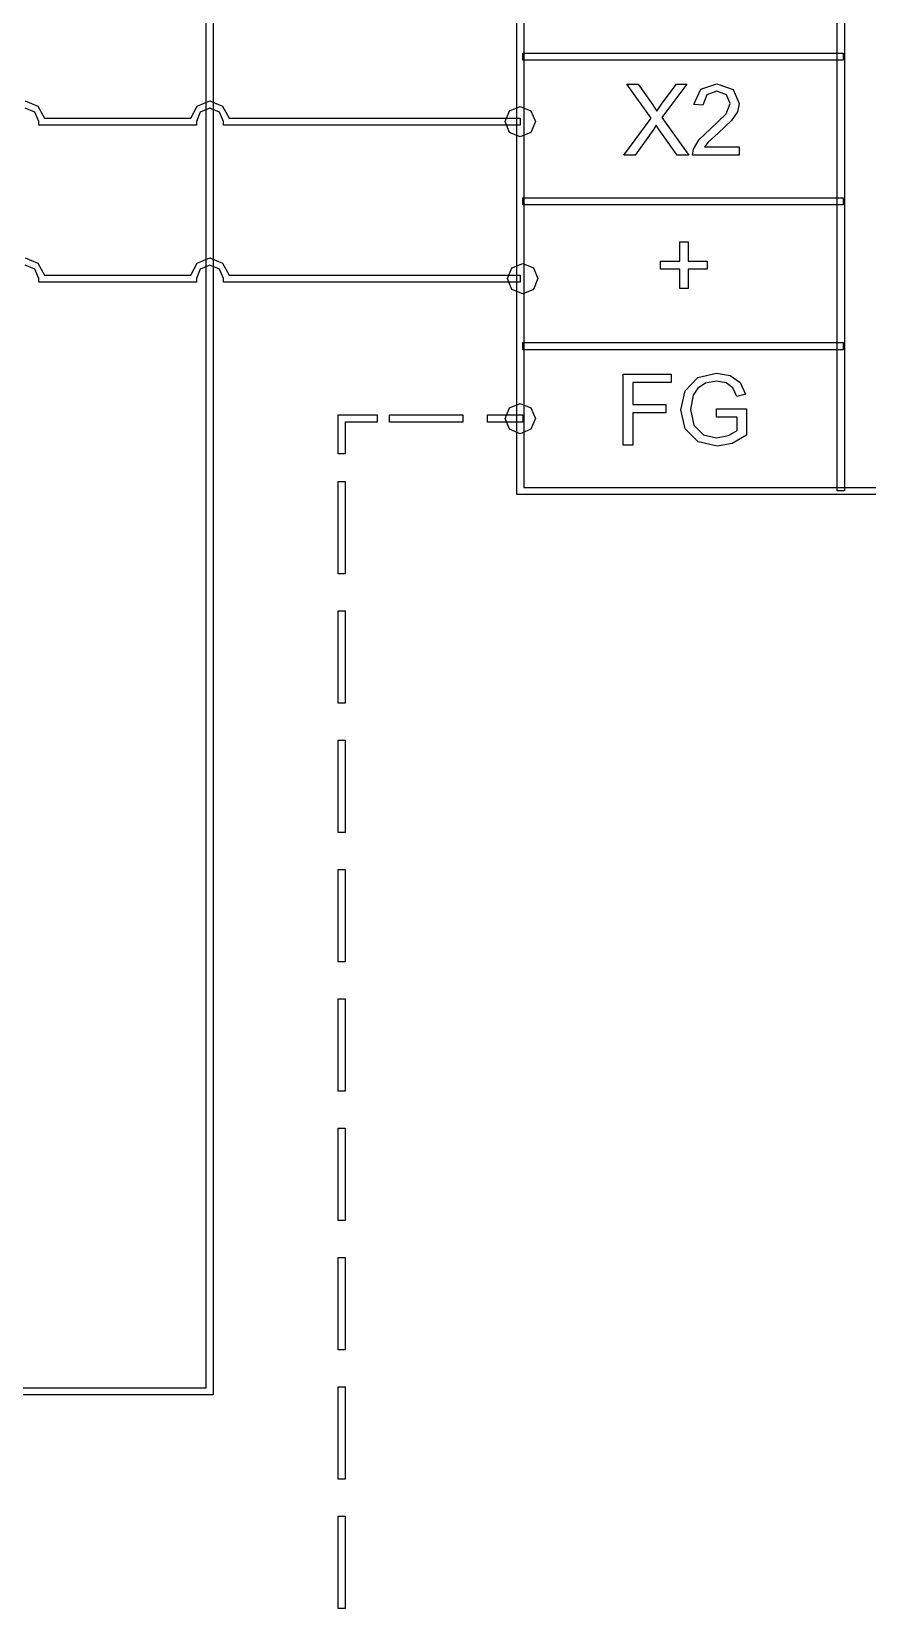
# Model space of a CAD drawing. Extents: x 18 to 210, y 9 to 277.
# Drawn here: x 104.31 to 125.16, y 164.84 to 204.18 of the extents above; entities that cross this region are included whole.
import ezdxf

# ---------------------------------------------------------------- set-up
doc = ezdxf.new("R2010")
doc.units = 0

msp = doc.modelspace()

# ---------------------------------------------------------------- linework, layer by layer
at = {"layer": 'Layer 1'}
for p, q in [((116.414343, 192.62993), (116.414343, 233.052523)), ((116.590731, 232.876134), (116.590731, 192.806318)), ((124.411544, 192.719949), (124.411544, 225.145806)), ((124.587932, 225.322194), (124.587932, 192.719949)), ((108.668478, 170.344194), (108.668478, 212.703617)), ((108.844867, 212.527229), (108.844867, 170.167806)), ((116.564262, 203.468806), (116.564262, 203.645194)), ((116.564262, 203.645194), (124.561, 203.645194)), ((124.561, 203.468806), (116.564262, 203.468806)), ((124.561, 203.645194), (124.561, 203.468806)), ((119.768992, 202.020721), (119.166093, 202.867172)), ((119.166093, 202.867172), (119.444633, 202.867172)), ((119.444633, 202.867172), (119.765375, 202.413802)), ((120.657665, 202.867172), (120.036679, 202.033984)), ((120.047532, 202.398127), (120.403242, 202.867172)), ((120.403242, 202.867172), (120.657665, 202.867172)), ((120.837348, 202.363159), (121.009777, 202.742977)), ((121.009777, 202.742977), (121.411308, 202.874406)), ((121.406485, 202.694746), (121.155679, 202.600696)), ((121.646439, 202.60552), (121.406485, 202.694746)), ((121.411308, 202.874406), (121.814045, 202.733331)), ((121.814045, 202.733331), (121.962358, 202.383657)), ((104.155805, 202.448385), (104.471092, 202.323264)), ((104.395943, 202.173138), (104.155805, 202.271997)), ((104.471092, 202.323264), (104.634672, 202.021194)), ((108.283709, 202.021194), (108.447547, 202.323264)), ((108.447547, 202.323264), (108.763266, 202.448385)), ((108.763266, 202.271997), (108.522624, 202.173138)), ((108.763266, 202.448385), (109.078553, 202.323264)), ((109.003404, 202.173138), (108.763266, 202.271997)), ((109.078553, 202.323264), (109.242133, 202.021194)), ((116.235051, 202.20089), (116.503118, 202.311882)), ((116.503118, 202.311882), (116.770875, 202.20089)), ((119.765375, 202.413802), (119.907659, 202.196763)), ((119.907659, 202.196763), (120.047532, 202.398127)), ((121.060421, 202.34025), (120.837348, 202.363159)), ((121.155679, 202.600696), (121.060421, 202.34025)), ((121.637998, 202.126829), (121.739285, 202.388481)), ((121.739285, 202.388481), (121.646439, 202.60552)), ((121.962358, 202.383657), (121.918949, 202.175059)), ((104.494802, 201.933), (104.395943, 202.173138)), ((104.494802, 201.844806), (104.494802, 201.933)), ((108.42358, 201.844806), (104.494802, 201.844806)), ((104.634672, 202.021194), (108.283709, 202.021194)), ((108.522624, 202.173138), (108.42358, 201.933)), ((108.42358, 201.933), (108.42358, 201.844806)), ((109.102262, 201.933), (109.003404, 202.173138)), ((109.102262, 201.844806), (109.102262, 201.933)), ((116.503, 201.844806), (109.102262, 201.844806)), ((109.242133, 202.021194), (116.503, 202.021194)), ((116.123882, 201.933), (116.235051, 202.20089)), ((116.235051, 201.66511), (116.123882, 201.933)), ((116.503, 202.021194), (116.503, 201.844806)), ((116.770875, 202.20089), (116.882, 201.933)), ((116.882, 201.933), (116.770875, 201.66511)), ((119.085305, 201.099512), (119.768992, 202.020721)), ((119.894395, 201.848296), (119.809989, 201.715661)), ((119.971566, 201.73013), (119.894395, 201.848296)), ((120.036679, 202.033984), (120.705897, 201.099512)), ((121.248525, 201.75304), (121.637998, 202.126829)), ((121.774253, 201.959226), (121.440247, 201.648138)), ((121.918949, 202.175059), (121.774253, 201.959226)), ((116.503118, 201.554118), (116.235051, 201.66511)), ((116.770875, 201.66511), (116.503118, 201.554118)), ((119.809989, 201.715661), (119.366256, 201.099512)), ((120.416506, 201.099512), (119.971566, 201.73013)), ((120.821673, 201.250233), (120.963957, 201.485359)), ((120.963957, 201.485359), (121.248525, 201.75304)), ((121.440247, 201.648138), (121.189441, 201.42507)), ((119.366256, 201.099512), (119.085305, 201.099512)), ((120.705897, 201.099512), (120.416506, 201.099512)), ((120.796351, 201.099512), (120.821673, 201.250233)), ((121.96477, 201.099512), (120.796351, 201.099512)), ((121.189441, 201.42507), (121.097801, 201.30811)), ((121.097801, 201.30811), (121.96477, 201.30811)), ((121.96477, 201.30811), (121.96477, 201.099512)), ((116.564262, 199.856806), (116.564262, 200.033194)), ((116.564262, 200.033194), (124.561, 200.033194)), ((124.561, 200.033194), (124.561, 199.856806)), ((124.561, 199.856806), (116.564262, 199.856806)), ((120.483259, 198.45487), (120.483259, 198.935972)), ((120.483259, 198.935972), (120.688244, 198.935972)), ((120.688244, 198.935972), (120.688244, 198.45487)), ((104.155805, 198.531385), (104.471092, 198.406264)), ((104.395943, 198.256138), (104.155805, 198.354997)), ((104.471092, 198.406264), (104.634672, 198.104194)), ((108.283709, 198.104194), (108.447547, 198.406264)), ((108.447547, 198.406264), (108.763266, 198.531385)), ((108.763266, 198.354997), (108.522624, 198.256138)), ((108.763266, 198.531385), (109.078553, 198.406264)), ((109.003404, 198.256138), (108.763266, 198.354997)), ((109.078553, 198.406264), (109.242133, 198.104194)), ((116.297183, 198.28389), (116.564765, 198.394882)), ((116.564765, 198.394882), (116.832963, 198.28389)), ((120.002145, 198.2523), (120.002145, 198.45487)), ((120.002145, 198.45487), (120.483259, 198.45487)), ((120.688244, 198.45487), (121.169358, 198.45487)), ((121.169358, 198.45487), (121.169358, 198.2523)), ((104.494802, 198.016), (104.395943, 198.256138)), ((104.494802, 197.927806), (104.494802, 198.016)), ((108.42358, 197.927806), (104.494802, 197.927806)), ((104.634672, 198.104194), (108.283709, 198.104194)), ((108.522624, 198.256138), (108.42358, 198.016)), ((108.42358, 198.016), (108.42358, 197.927806)), ((109.102262, 198.016), (109.003404, 198.256138)), ((109.102262, 197.927806), (109.102262, 198.016)), ((116.503, 197.927806), (109.102262, 197.927806)), ((109.242133, 198.104194), (116.503, 198.104194)), ((116.186235, 198.016), (116.297183, 198.28389)), ((116.297183, 197.74811), (116.186235, 198.016)), ((116.503, 198.104194), (116.503, 197.927806)), ((116.832963, 198.28389), (116.944, 198.016)), ((116.944, 198.016), (116.832963, 197.74811)), ((120.483259, 198.2523), (120.002145, 198.2523)), ((120.483259, 197.767581), (120.483259, 198.2523)), ((121.169358, 198.2523), (120.688244, 198.2523)), ((120.688244, 198.2523), (120.688244, 197.767581)), ((116.564765, 197.637118), (116.297183, 197.74811)), ((116.832963, 197.74811), (116.564765, 197.637118)), ((120.688244, 197.767581), (120.483259, 197.767581)), ((116.564262, 196.243806), (116.564262, 196.420194)), ((116.564262, 196.420194), (124.561, 196.420194)), ((124.561, 196.420194), (124.561, 196.243806)), ((124.561, 196.243806), (116.564262, 196.243806)), ((119.07453, 193.864115), (119.07453, 195.631775)), ((119.07453, 195.631775), (120.267064, 195.631775)), ((120.267064, 195.631775), (120.267064, 195.423177)), ((120.619059, 195.220607), (120.930154, 195.5534)), ((120.930154, 195.5534), (121.396798, 195.661919)), ((121.396798, 195.661919), (121.742862, 195.599219)), ((121.742862, 195.599219), (121.986433, 195.426794)), ((120.267064, 195.423177), (119.308455, 195.423177)), ((119.308455, 195.423177), (119.308455, 194.875757)), ((120.511743, 194.739505), (120.619059, 195.220607)), ((120.93136, 195.284513), (120.820427, 195.109676)), ((121.120671, 195.412325), (120.93136, 195.284513)), ((121.398004, 195.461761), (121.120671, 195.412325)), ((121.641575, 195.414737), (121.398004, 195.461761)), ((121.810387, 195.291748), (121.641575, 195.414737)), ((121.909262, 195.079532), (121.810387, 195.291748)), ((121.986433, 195.426794), (122.120277, 195.137409)), ((116.123882, 194.526), (116.235051, 194.794022)), ((116.235051, 194.794022), (116.503118, 194.904882)), ((116.503118, 194.904882), (116.770875, 194.794022)), ((116.770875, 194.794022), (116.882, 194.526)), ((119.308455, 194.875757), (120.138044, 194.875757)), ((120.138044, 194.875757), (120.138044, 194.667159)), ((120.820427, 195.109676), (120.752902, 194.753974)), ((120.752902, 194.753974), (120.833691, 194.358481)), ((121.398004, 194.764826), (122.146805, 194.766025)), ((121.398004, 194.557433), (121.398004, 194.764826)), ((122.120277, 195.137409), (121.909262, 195.079532)), ((122.146805, 194.766025), (122.146805, 194.110086)), ((111.960863, 193.644058), (111.960863, 194.614194)), ((111.960863, 194.614194), (112.931, 194.614194)), ((112.931, 194.437806), (112.137252, 194.437806)), ((112.137252, 194.437806), (112.137252, 193.644058)), ((112.931, 194.614194), (112.931, 194.437806)), ((113.237835, 194.437806), (113.237835, 194.614194)), ((113.237835, 194.614194), (115.072, 194.614194)), ((115.072, 194.437806), (113.237835, 194.437806)), ((115.072, 194.614194), (115.072, 194.437806)), ((115.683058, 194.437806), (115.683058, 194.614194)), ((115.683058, 194.614194), (116.565, 194.614194)), ((116.565, 194.437806), (115.683058, 194.437806)), ((116.235051, 194.258419), (116.123882, 194.526)), ((116.565, 194.614194), (116.565, 194.437806)), ((116.882, 194.526), (116.770875, 194.258419)), ((120.138044, 194.667159), (119.308455, 194.667159)), ((119.308455, 194.667159), (119.308455, 193.864115)), ((120.620264, 194.268049), (120.511743, 194.739505)), ((120.833691, 194.358481), (121.071233, 194.12215)), ((121.917703, 194.557433), (121.398004, 194.557433)), ((121.917703, 194.228258), (121.917703, 194.557433)), ((116.503118, 194.14747), (116.235051, 194.258419)), ((116.770875, 194.258419), (116.503118, 194.14747)), ((120.941007, 193.944896), (120.620264, 194.268049)), ((121.071233, 194.12215), (121.401621, 194.044981)), ((121.401621, 194.044981), (121.698248, 194.102858)), ((121.698248, 194.102858), (121.917703, 194.228258)), ((122.146805, 194.110086), (121.791094, 193.902694)), ((112.137252, 193.644058), (111.960863, 193.644058)), ((119.308455, 193.864115), (119.07453, 193.864115)), ((121.414885, 193.833965), (120.941007, 193.944896)), ((121.791094, 193.902694), (121.414885, 193.833965)), ((111.960806, 190.648925), (111.960806, 192.953)), ((111.960806, 192.953), (112.137194, 192.953)), ((112.137194, 192.953), (112.137194, 190.648925)), ((116.590731, 192.806318), (150.340191, 192.806318)), ((150.340191, 192.62993), (116.414343, 192.62993)), ((124.587932, 192.719949), (124.411544, 192.719949)), ((112.137194, 190.648925), (111.960806, 190.648925)), ((111.960806, 187.422256), (111.960806, 189.72702)), ((111.960806, 189.72702), (112.137194, 189.72702)), ((112.137194, 189.72702), (112.137194, 187.422256)), ((112.137194, 187.422256), (111.960806, 187.422256)), ((111.960806, 184.196275), (111.960806, 186.50035)), ((111.960806, 186.50035), (112.137194, 186.50035)), ((112.137194, 186.50035), (112.137194, 184.196275)), ((112.137194, 184.196275), (111.960806, 184.196275)), ((111.960806, 180.969606), (111.960806, 183.27437)), ((111.960806, 183.27437), (112.137194, 183.27437)), ((112.137194, 183.27437), (112.137194, 180.969606)), ((112.137194, 180.969606), (111.960806, 180.969606)), ((111.960806, 177.743626), (111.960806, 180.047701)), ((111.960806, 180.047701), (112.137194, 180.047701)), ((112.137194, 180.047701), (112.137194, 177.743626)), ((112.137194, 177.743626), (111.960806, 177.743626)), ((111.960806, 174.517646), (111.960806, 176.821721)), ((111.960806, 176.821721), (112.137194, 176.821721)), ((112.137194, 176.821721), (112.137194, 174.517646)), ((112.137194, 174.517646), (111.960806, 174.517646)), ((111.960806, 171.290976), (111.960806, 173.59574)), ((111.960806, 173.59574), (112.137194, 173.59574)), ((112.137194, 173.59574), (112.137194, 171.290976)), ((112.137194, 171.290976), (111.960806, 171.290976)), ((111.960806, 168.064996), (111.960806, 170.369071)), ((111.960806, 170.369071), (112.137194, 170.369071)), ((112.137194, 170.369071), (112.137194, 168.064996)), ((108.844867, 170.167806), (99.747079, 170.167806)), ((99.886949, 170.344194), (108.668478, 170.344194)), ((112.137194, 168.064996), (111.960806, 168.064996)), ((111.960806, 164.838327), (111.960806, 167.143091)), ((111.960806, 167.143091), (112.137194, 167.143091)), ((112.137194, 167.143091), (112.137194, 164.838327)), ((112.137194, 164.838327), (111.960806, 164.838327))]:
    msp.add_line(p, q, dxfattribs=at)

doc.saveas('drawing.dxf')
